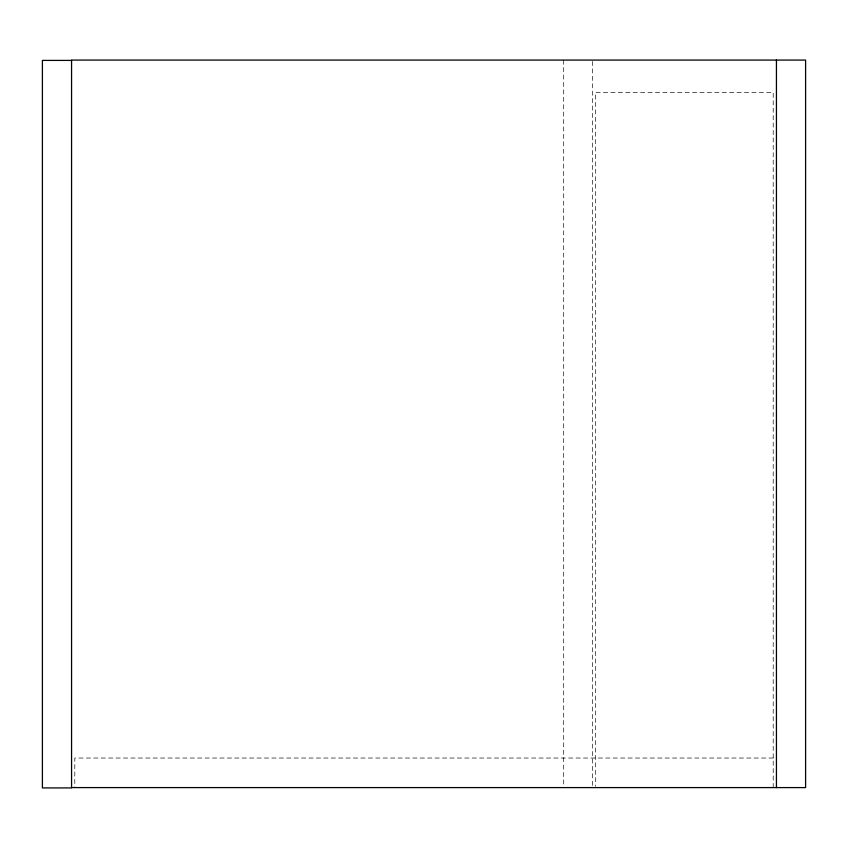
<?xml version="1.0" encoding="UTF-8"?>
<svg xmlns="http://www.w3.org/2000/svg" width="848" height="848" viewBox="0 0 848 848"><rect width="100%" height="100%" fill="white"/><g stroke="black" fill="none" stroke-linecap="round" stroke-linejoin="round"><path stroke-width="0.64" stroke-dasharray="4.24 3.18" d="M773.206 758.027L74.794 758.027L74.794 787.591M773.206 787.591L773.206 92.411L595.37 92.411L595.37 786.266M592.349 61.406L592.349 786.266M563.697 60.081L563.697 786.266"/><path stroke-width="1.27" d="M71.561 60.409L42.4 60.409L42.4 787.919L71.561 787.919L71.561 60.081L805.6 60.081L805.6 787.591L71.561 787.591M776.439 60.081L776.439 787.591"/></g></svg>
